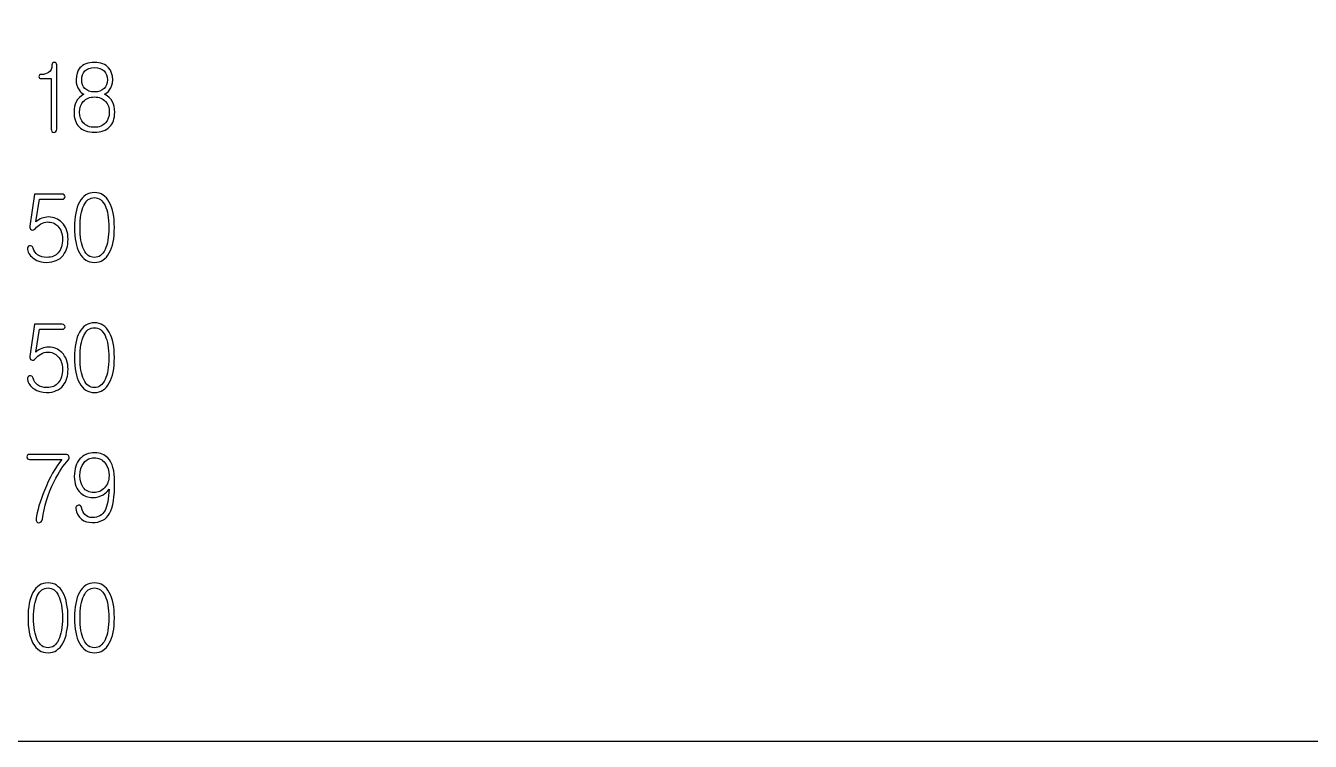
# Model space of a CAD drawing. Extents: x -5 to 108, y -42 to 54.
# Drawn here: x 25.51 to 50.6, y -41.91 to -27.94 of the extents above; entities that cross this region are included whole.
import ezdxf

# ---------------------------------------------------------------- set-up
doc = ezdxf.new("R2010")
doc.units = 0
doc.layers.add('DRILL_GDO', color=1, linetype='CONTINUOUS')

msp = doc.modelspace()

# ---------------------------------------------------------------- linework, layer by layer
at = {"layer": 'DRILL_GDO'}
for points in [[(0, -41.91), (107.95, -41.91), (107.95, -13.97), (0, -13.97), (0, -41.91)], [(25.80894, -28.97378), (26.00452, -28.97378), (26.00452, -29.95676), (26.0096, -29.98216), (26.01976, -30.00502), (26.03754, -30.01772), (26.0604, -30.0228), (26.07818, -30.01772), (26.09596, -30.00502), (26.10866, -29.9847), (26.11374, -29.95676), (26.11374, -28.702), (26.1112, -28.68422), (26.10358, -28.66898), (26.08834, -28.66136), (26.06802, -28.65882), (26.0477, -28.66136), (26.03246, -28.67152), (26.02484, -28.68422), (26.01976, -28.702), (26.01468, -28.7528), (26.00198, -28.79344), (25.98166, -28.82646), (25.95372, -28.8544), (25.92578, -28.86964), (25.89276, -28.88234), (25.85212, -28.88996), (25.80386, -28.8925), (25.78608, -28.89504), (25.77338, -28.90266), (25.7683, -28.91536), (25.76576, -28.93314), (25.7683, -28.95092), (25.77846, -28.96362), (25.79116, -28.97124), (25.80894, -28.97378)], [(27.20594, -28.9941), (27.20086, -28.92806), (27.18562, -28.8671), (27.16276, -28.81122), (27.1272, -28.7655), (27.10434, -28.7401), (27.0764, -28.71978), (27.04592, -28.69946), (27.0129, -28.68676), (26.97734, -28.67406), (26.9367, -28.66644), (26.89352, -28.66136), (26.85034, -28.65882), (26.80208, -28.66136), (26.7589, -28.66644), (26.71826, -28.67406), (26.68016, -28.68676), (26.64714, -28.69946), (26.61666, -28.71978), (26.58872, -28.7401), (26.56586, -28.7655), (26.53284, -28.81122), (26.50998, -28.86456), (26.49728, -28.92552), (26.4922, -28.9941), (26.49474, -29.05252), (26.5049, -29.10332), (26.52268, -29.15158), (26.54808, -29.19476), (26.5684, -29.2227), (26.59126, -29.24556), (26.61412, -29.26334), (26.64206, -29.27858), (26.5938, -29.30652), (26.5557, -29.33954), (26.52014, -29.38018), (26.49474, -29.42336), (26.47442, -29.46908), (26.46172, -29.51734), (26.4541, -29.57068), (26.45156, -29.6291), (26.4541, -29.67482), (26.45664, -29.71546), (26.4668, -29.7561), (26.47696, -29.7942), (26.48966, -29.82722), (26.50744, -29.86024), (26.52776, -29.88818), (26.55062, -29.91612), (26.57856, -29.94152), (26.6065, -29.96184), (26.63952, -29.97962), (26.67762, -29.99486), (26.71572, -30.00502), (26.75636, -30.01264), (26.80208, -30.01772), (26.85034, -30.02026), (26.89606, -30.01772), (26.94178, -30.01264), (26.98242, -30.00502), (27.02052, -29.99486), (27.05608, -29.97962), (27.0891, -29.96184), (27.11958, -29.94152), (27.14498, -29.91612), (27.17038, -29.88818), (27.1907, -29.86024), (27.20848, -29.82722), (27.22118, -29.7942), (27.23134, -29.7561), (27.2415, -29.718), (27.24404, -29.67482), (27.24658, -29.6291), (27.24404, -29.57068), (27.23642, -29.51734), (27.22118, -29.46908), (27.2034, -29.42336), (27.17546, -29.38018), (27.1399, -29.33954), (27.09672, -29.30652), (27.04846, -29.27858), (27.07386, -29.26334), (27.09926, -29.24556), (27.12466, -29.2227), (27.14498, -29.19476), (27.17292, -29.15158), (27.1907, -29.10332), (27.2034, -29.05252), (27.20594, -28.9941)], [(26.85034, -28.75534), (26.90622, -28.76042), (26.95702, -28.77312), (27.00274, -28.79344), (27.0383, -28.82138), (27.06624, -28.85694), (27.08656, -28.89758), (27.09672, -28.9433), (27.1018, -28.9941), (27.09672, -29.04744), (27.08656, -29.09316), (27.06624, -29.13126), (27.0383, -29.16428), (27.00274, -29.19476), (26.95702, -29.21508), (26.90622, -29.22778), (26.85034, -29.23286), (26.79192, -29.22778), (26.74112, -29.21508), (26.69794, -29.19476), (26.66238, -29.16428), (26.63444, -29.13126), (26.61666, -29.09316), (26.6065, -29.04744), (26.60142, -28.9941), (26.6065, -28.9433), (26.61666, -28.89758), (26.63444, -28.85694), (26.66238, -28.82138), (26.69794, -28.79344), (26.74112, -28.77312), (26.79192, -28.76042), (26.85034, -28.75534)], [(26.85034, -29.32938), (26.88336, -29.33192), (26.91638, -29.33446), (26.94432, -29.34208), (26.97226, -29.35224), (27.0002, -29.36494), (27.02306, -29.38018), (27.04592, -29.39796), (27.06624, -29.41828), (27.09926, -29.46146), (27.12212, -29.51226), (27.13482, -29.56814), (27.1399, -29.6291), (27.13482, -29.69006), (27.11958, -29.7434), (27.09672, -29.7942), (27.0637, -29.83738), (27.04338, -29.8577), (27.02052, -29.87548), (26.99766, -29.89072), (26.97226, -29.90342), (26.94432, -29.91104), (26.91384, -29.91866), (26.88336, -29.92374), (26.85034, -29.92374), (26.81478, -29.92374), (26.7843, -29.91866), (26.75382, -29.91104), (26.72334, -29.90342), (26.69794, -29.89072), (26.67508, -29.87548), (26.65222, -29.8577), (26.6319, -29.83738), (26.60142, -29.7942), (26.57856, -29.74594), (26.56586, -29.69006), (26.56078, -29.6291), (26.56586, -29.56814), (26.57856, -29.51226), (26.60142, -29.46146), (26.6319, -29.41828), (26.65222, -29.39796), (26.67508, -29.38018), (26.69794, -29.36494), (26.72588, -29.35224), (26.75382, -29.34208), (26.7843, -29.33446), (26.81478, -29.33192), (26.85034, -29.32938)], [(26.21788, -31.2293), (25.68194, -31.2293), (25.5905, -31.85668), (25.58796, -31.87954), (25.59304, -31.89986), (25.6032, -31.9151), (25.62098, -31.92526), (25.6413, -31.93034), (25.66162, -31.9278), (25.68194, -31.9151), (25.69972, -31.89732), (25.72004, -31.87446), (25.7429, -31.8516), (25.77084, -31.83128), (25.80132, -31.81096), (25.83434, -31.79318), (25.86736, -31.78048), (25.89784, -31.77286), (25.92578, -31.77032), (25.9588, -31.77286), (25.98674, -31.7754), (26.01722, -31.78302), (26.04262, -31.79064), (26.06802, -31.80334), (26.09342, -31.81858), (26.11628, -31.83636), (26.1366, -31.85668), (26.15692, -31.87954), (26.1747, -31.90494), (26.18994, -31.93288), (26.20264, -31.96336), (26.2128, -31.99384), (26.22042, -32.0294), (26.22296, -32.06496), (26.2255, -32.10306), (26.2255, -32.14624), (26.22042, -32.18688), (26.21534, -32.22244), (26.20518, -32.258), (26.19248, -32.29102), (26.17978, -32.31896), (26.162, -32.3469), (26.14422, -32.3723), (26.1239, -32.39262), (26.10104, -32.41294), (26.07564, -32.42818), (26.05024, -32.44088), (26.0223, -32.45104), (25.98928, -32.45866), (25.9588, -32.4612), (25.92324, -32.46374), (25.8699, -32.4612), (25.82164, -32.45104), (25.77846, -32.4358), (25.74036, -32.41294), (25.70988, -32.38754), (25.68448, -32.35706), (25.66416, -32.3215), (25.65146, -32.28086), (25.6413, -32.258), (25.62352, -32.24276), (25.6032, -32.23514), (25.58288, -32.23768), (25.56256, -32.2453), (25.54986, -32.26308), (25.54224, -32.2834), (25.54224, -32.3088), (25.54986, -32.33674), (25.55748, -32.36214), (25.57018, -32.38754), (25.58542, -32.4104), (25.6032, -32.43326), (25.62352, -32.45358), (25.64638, -32.4739), (25.67178, -32.49168), (25.72512, -32.52216), (25.78354, -32.54248), (25.84704, -32.55518), (25.91562, -32.56026), (25.96642, -32.55772), (26.01722, -32.55264), (26.0604, -32.53994), (26.10358, -32.5247), (26.14168, -32.50692), (26.17724, -32.48152), (26.21026, -32.45358), (26.24074, -32.4231), (26.26106, -32.39008), (26.28138, -32.35706), (26.29662, -32.3215), (26.31186, -32.2834), (26.32202, -32.24276), (26.32964, -32.20212), (26.33218, -32.1564), (26.33472, -32.10814), (26.33218, -32.05988), (26.3271, -32.01162), (26.31694, -31.9659), (26.30424, -31.92526), (26.289, -31.88462), (26.26614, -31.84906), (26.24328, -31.8135), (26.21534, -31.78302), (26.1874, -31.75762), (26.15692, -31.73476), (26.12644, -31.71698), (26.09596, -31.70174), (26.06294, -31.68904), (26.02738, -31.68142), (25.99182, -31.67634), (25.95372, -31.6738), (25.91816, -31.67634), (25.88514, -31.68142), (25.85212, -31.68904), (25.8191, -31.6992), (25.78862, -31.7119), (25.76068, -31.72968), (25.73274, -31.74746), (25.70734, -31.77032), (25.77338, -31.32582), (26.21788, -31.32582), (26.24328, -31.32328), (26.26106, -31.31058), (26.27376, -31.29534), (26.2763, -31.27756), (26.27376, -31.25978), (26.26106, -31.24454), (26.24328, -31.23184), (26.21788, -31.2293)], [(26.85034, -31.19882), (26.80208, -31.20136), (26.7589, -31.21152), (26.71826, -31.22422), (26.68016, -31.24454), (26.6446, -31.27248), (26.61412, -31.30296), (26.58364, -31.34106), (26.5557, -31.38424), (26.53284, -31.4325), (26.51506, -31.4833), (26.49728, -31.53918), (26.48458, -31.5976), (26.47188, -31.66364), (26.46426, -31.72968), (26.46172, -31.80334), (26.45918, -31.87954), (26.46172, -31.95828), (26.46426, -32.0294), (26.47188, -32.09798), (26.48458, -32.16148), (26.49728, -32.22244), (26.51506, -32.27578), (26.53284, -32.32658), (26.5557, -32.37484), (26.58364, -32.41802), (26.61412, -32.45612), (26.6446, -32.4866), (26.68016, -32.51454), (26.71826, -32.53486), (26.7589, -32.54756), (26.80208, -32.55772), (26.85034, -32.56026), (26.89606, -32.55772), (26.93924, -32.54756), (26.97988, -32.53486), (27.01544, -32.51454), (27.051, -32.4866), (27.08402, -32.45612), (27.11196, -32.41802), (27.1399, -32.37484), (27.16276, -32.32658), (27.18308, -32.27578), (27.20086, -32.22244), (27.21356, -32.16148), (27.22626, -32.09798), (27.23388, -32.0294), (27.23642, -31.95828), (27.23896, -31.87954), (27.23642, -31.80334), (27.23388, -31.72968), (27.22626, -31.66364), (27.21356, -31.5976), (27.20086, -31.53918), (27.18308, -31.4833), (27.16276, -31.4325), (27.1399, -31.38424), (27.11196, -31.34106), (27.08402, -31.30296), (27.051, -31.27248), (27.01544, -31.24454), (26.97988, -31.22422), (26.93924, -31.21152), (26.89606, -31.20136), (26.85034, -31.19882)], [(26.85034, -31.29534), (26.88082, -31.29788), (26.9113, -31.3055), (26.94178, -31.3182), (26.96718, -31.33344), (26.99258, -31.3563), (27.01544, -31.3817), (27.0383, -31.41472), (27.05608, -31.45028), (27.07386, -31.49092), (27.0891, -31.5341), (27.1018, -31.58236), (27.11196, -31.63316), (27.11958, -31.68904), (27.12466, -31.75), (27.12974, -31.8135), (27.12974, -31.87954), (27.12974, -31.94812), (27.12466, -32.01162), (27.11958, -32.07004), (27.11196, -32.12592), (27.1018, -32.17672), (27.0891, -32.22498), (27.07386, -32.2707), (27.05608, -32.3088), (27.0383, -32.3469), (27.01544, -32.37738), (26.99258, -32.40278), (26.96972, -32.42564), (26.94178, -32.44342), (26.91384, -32.45358), (26.88082, -32.4612), (26.85034, -32.46374), (26.81478, -32.4612), (26.7843, -32.45358), (26.75636, -32.44342), (26.72842, -32.42564), (26.70302, -32.40278), (26.68016, -32.37738), (26.65984, -32.3469), (26.63952, -32.3088), (26.62174, -32.2707), (26.60904, -32.22498), (26.59634, -32.17672), (26.58618, -32.12592), (26.57856, -32.07004), (26.57348, -32.01162), (26.5684, -31.94812), (26.5684, -31.87954), (26.5684, -31.8135), (26.57348, -31.75), (26.57856, -31.68904), (26.58618, -31.63316), (26.59634, -31.58236), (26.60904, -31.5341), (26.62174, -31.49092), (26.63952, -31.45028), (26.65984, -31.41472), (26.68016, -31.3817), (26.70302, -31.3563), (26.72842, -31.33344), (26.75636, -31.3182), (26.7843, -31.3055), (26.81732, -31.29788), (26.85034, -31.29534)], [(26.21788, -33.7693), (25.68194, -33.7693), (25.5905, -34.39668), (25.58796, -34.41954), (25.59304, -34.43986), (25.6032, -34.4551), (25.62098, -34.46526), (25.6413, -34.47034), (25.66162, -34.4678), (25.68194, -34.4551), (25.69972, -34.43732), (25.72004, -34.41446), (25.7429, -34.3916), (25.77084, -34.37128), (25.80132, -34.35096), (25.83434, -34.33318), (25.86736, -34.32048), (25.89784, -34.31286), (25.92578, -34.31032), (25.9588, -34.31286), (25.98674, -34.3154), (26.01722, -34.32302), (26.04262, -34.33064), (26.06802, -34.34334), (26.09342, -34.35858), (26.11628, -34.37636), (26.1366, -34.39668), (26.15692, -34.41954), (26.1747, -34.44494), (26.18994, -34.47288), (26.20264, -34.50336), (26.2128, -34.53384), (26.22042, -34.5694), (26.22296, -34.60496), (26.2255, -34.64306), (26.2255, -34.68624), (26.22042, -34.72688), (26.21534, -34.76244), (26.20518, -34.798), (26.19248, -34.83102), (26.17978, -34.85896), (26.162, -34.8869), (26.14422, -34.9123), (26.1239, -34.93262), (26.10104, -34.95294), (26.07564, -34.96818), (26.05024, -34.98088), (26.0223, -34.99104), (25.98928, -34.99866), (25.9588, -35.0012), (25.92324, -35.00374), (25.8699, -35.0012), (25.82164, -34.99104), (25.77846, -34.9758), (25.74036, -34.95294), (25.70988, -34.92754), (25.68448, -34.89706), (25.66416, -34.8615), (25.65146, -34.82086), (25.6413, -34.798), (25.62352, -34.78276), (25.6032, -34.77514), (25.58288, -34.77768), (25.56256, -34.7853), (25.54986, -34.80308), (25.54224, -34.8234), (25.54224, -34.8488), (25.54986, -34.87674), (25.55748, -34.90214), (25.57018, -34.92754), (25.58542, -34.9504), (25.6032, -34.97326), (25.62352, -34.99358), (25.64638, -35.0139), (25.67178, -35.03168), (25.72512, -35.06216), (25.78354, -35.08248), (25.84704, -35.09518), (25.91562, -35.10026), (25.96642, -35.09772), (26.01722, -35.09264), (26.0604, -35.07994), (26.10358, -35.0647), (26.14168, -35.04692), (26.17724, -35.02152), (26.21026, -34.99358), (26.24074, -34.9631), (26.26106, -34.93008), (26.28138, -34.89706), (26.29662, -34.8615), (26.31186, -34.8234), (26.32202, -34.78276), (26.32964, -34.74212), (26.33218, -34.6964), (26.33472, -34.64814), (26.33218, -34.59988), (26.3271, -34.55162), (26.31694, -34.5059), (26.30424, -34.46526), (26.289, -34.42462), (26.26614, -34.38906), (26.24328, -34.3535), (26.21534, -34.32302), (26.1874, -34.29762), (26.15692, -34.27476), (26.12644, -34.25698), (26.09596, -34.24174), (26.06294, -34.22904), (26.02738, -34.22142), (25.99182, -34.21634), (25.95372, -34.2138), (25.91816, -34.21634), (25.88514, -34.22142), (25.85212, -34.22904), (25.8191, -34.2392), (25.78862, -34.2519), (25.76068, -34.26968), (25.73274, -34.28746), (25.70734, -34.31032), (25.77338, -33.86582), (26.21788, -33.86582), (26.24328, -33.86328), (26.26106, -33.85058), (26.27376, -33.83534), (26.2763, -33.81756), (26.27376, -33.79978), (26.26106, -33.78454), (26.24328, -33.77184), (26.21788, -33.7693)], [(26.85034, -33.73882), (26.80208, -33.74136), (26.7589, -33.75152), (26.71826, -33.76422), (26.68016, -33.78454), (26.6446, -33.81248), (26.61412, -33.84296), (26.58364, -33.88106), (26.5557, -33.92424), (26.53284, -33.9725), (26.51506, -34.0233), (26.49728, -34.07918), (26.48458, -34.1376), (26.47188, -34.20364), (26.46426, -34.26968), (26.46172, -34.34334), (26.45918, -34.41954), (26.46172, -34.49828), (26.46426, -34.5694), (26.47188, -34.63798), (26.48458, -34.70148), (26.49728, -34.76244), (26.51506, -34.81578), (26.53284, -34.86658), (26.5557, -34.91484), (26.58364, -34.95802), (26.61412, -34.99612), (26.6446, -35.0266), (26.68016, -35.05454), (26.71826, -35.07486), (26.7589, -35.08756), (26.80208, -35.09772), (26.85034, -35.10026), (26.89606, -35.09772), (26.93924, -35.08756), (26.97988, -35.07486), (27.01544, -35.05454), (27.051, -35.0266), (27.08402, -34.99612), (27.11196, -34.95802), (27.1399, -34.91484), (27.16276, -34.86658), (27.18308, -34.81578), (27.20086, -34.76244), (27.21356, -34.70148), (27.22626, -34.63798), (27.23388, -34.5694), (27.23642, -34.49828), (27.23896, -34.41954), (27.23642, -34.34334), (27.23388, -34.26968), (27.22626, -34.20364), (27.21356, -34.1376), (27.20086, -34.07918), (27.18308, -34.0233), (27.16276, -33.9725), (27.1399, -33.92424), (27.11196, -33.88106), (27.08402, -33.84296), (27.051, -33.81248), (27.01544, -33.78454), (26.97988, -33.76422), (26.93924, -33.75152), (26.89606, -33.74136), (26.85034, -33.73882)], [(26.85034, -33.83534), (26.88082, -33.83788), (26.9113, -33.8455), (26.94178, -33.8582), (26.96718, -33.87344), (26.99258, -33.8963), (27.01544, -33.9217), (27.0383, -33.95472), (27.05608, -33.99028), (27.07386, -34.03092), (27.0891, -34.0741), (27.1018, -34.12236), (27.11196, -34.17316), (27.11958, -34.22904), (27.12466, -34.29), (27.12974, -34.3535), (27.12974, -34.41954), (27.12974, -34.48812), (27.12466, -34.55162), (27.11958, -34.61004), (27.11196, -34.66592), (27.1018, -34.71672), (27.0891, -34.76498), (27.07386, -34.8107), (27.05608, -34.8488), (27.0383, -34.8869), (27.01544, -34.91738), (26.99258, -34.94278), (26.96972, -34.96564), (26.94178, -34.98342), (26.91384, -34.99358), (26.88082, -35.0012), (26.85034, -35.00374), (26.81478, -35.0012), (26.7843, -34.99358), (26.75636, -34.98342), (26.72842, -34.96564), (26.70302, -34.94278), (26.68016, -34.91738), (26.65984, -34.8869), (26.63952, -34.8488), (26.62174, -34.8107), (26.60904, -34.76498), (26.59634, -34.71672), (26.58618, -34.66592), (26.57856, -34.61004), (26.57348, -34.55162), (26.5684, -34.48812), (26.5684, -34.41954), (26.5684, -34.3535), (26.57348, -34.29), (26.57856, -34.22904), (26.58618, -34.17316), (26.59634, -34.12236), (26.60904, -34.0741), (26.62174, -34.03092), (26.63952, -33.99028), (26.65984, -33.95472), (26.68016, -33.9217), (26.70302, -33.8963), (26.72842, -33.87344), (26.75636, -33.8582), (26.7843, -33.8455), (26.81732, -33.83788), (26.85034, -33.83534)], [(25.58288, -36.40582), (26.2128, -36.40582), (26.16454, -36.46678), (26.11882, -36.53282), (26.07564, -36.6014), (26.03246, -36.67506), (25.98928, -36.7538), (25.94864, -36.83508), (25.91054, -36.92144), (25.87244, -37.01288), (25.84196, -37.09416), (25.81402, -37.17036), (25.78862, -37.24402), (25.76576, -37.31514), (25.74798, -37.38118), (25.73274, -37.44722), (25.72004, -37.50818), (25.70988, -37.56914), (25.70988, -37.58438), (25.70988, -37.59708), (25.71496, -37.60978), (25.72258, -37.62248), (25.74036, -37.63772), (25.76322, -37.6428), (25.78608, -37.64026), (25.80894, -37.62756), (25.82418, -37.6047), (25.83434, -37.57676), (25.84704, -37.48278), (25.86482, -37.39134), (25.88768, -37.29736), (25.91562, -37.20592), (25.9461, -37.11448), (25.97912, -37.02304), (26.01976, -36.9316), (26.06294, -36.84016), (26.09596, -36.77158), (26.13152, -36.70808), (26.16454, -36.64966), (26.2001, -36.59632), (26.23312, -36.54552), (26.26868, -36.4998), (26.3017, -36.45916), (26.33472, -36.42106), (26.34996, -36.40328), (26.35758, -36.38296), (26.35758, -36.36518), (26.3525, -36.3474), (26.3398, -36.32962), (26.3271, -36.31946), (26.30678, -36.31184), (26.28646, -36.3093), (25.58288, -36.3093), (25.56002, -36.31184), (25.54478, -36.322), (25.53716, -36.33724), (25.53208, -36.35756), (25.53716, -36.37788), (25.54478, -36.39312), (25.56002, -36.40328), (25.58288, -36.40582)], [(26.80716, -37.64026), (26.86558, -37.63772), (26.91638, -37.6301), (26.96464, -37.61486), (27.01036, -37.59454), (27.051, -37.57168), (27.08656, -37.53866), (27.11704, -37.5031), (27.14244, -37.46246), (27.16784, -37.41166), (27.18816, -37.35578), (27.20594, -37.28974), (27.21864, -37.21862), (27.2288, -37.13734), (27.23896, -37.04844), (27.2415, -36.94938), (27.24404, -36.84524), (27.2415, -36.7665), (27.23642, -36.69538), (27.22626, -36.6268), (27.21102, -36.56584), (27.19324, -36.50996), (27.17038, -36.4617), (27.14244, -36.41598), (27.11196, -36.37788), (27.08656, -36.35502), (27.06116, -36.3347), (27.03068, -36.31692), (27.0002, -36.30422), (26.96972, -36.29406), (26.93416, -36.28644), (26.8986, -36.28136), (26.8605, -36.27882), (26.81478, -36.28136), (26.7716, -36.28644), (26.73096, -36.29406), (26.69286, -36.30676), (26.6573, -36.32454), (26.62428, -36.34486), (26.5938, -36.36772), (26.56586, -36.39312), (26.54046, -36.42614), (26.5176, -36.4617), (26.49982, -36.4998), (26.48458, -36.54044), (26.47188, -36.58616), (26.46426, -36.63442), (26.45918, -36.68522), (26.45664, -36.73856), (26.45918, -36.7919), (26.46426, -36.84016), (26.47442, -36.88588), (26.48712, -36.92652), (26.5049, -36.96716), (26.52776, -37.00272), (26.55316, -37.0332), (26.58364, -37.06368), (26.60904, -37.084), (26.63444, -37.10178), (26.66238, -37.11702), (26.69032, -37.12972), (26.71826, -37.13734), (26.74874, -37.14496), (26.77922, -37.15004), (26.81224, -37.15004), (26.86812, -37.1475), (26.92146, -37.13734), (26.97226, -37.11956), (27.01798, -37.0967), (27.05354, -37.07384), (27.08402, -37.04844), (27.11196, -37.0205), (27.13482, -36.98748), (27.12974, -37.05606), (27.12466, -37.11956), (27.11704, -37.17798), (27.10942, -37.23386), (27.09672, -37.28212), (27.08656, -37.32784), (27.07132, -37.36594), (27.05608, -37.4015), (27.03576, -37.43452), (27.01036, -37.46246), (26.98496, -37.48786), (26.95702, -37.50818), (26.924, -37.52342), (26.88844, -37.53612), (26.85034, -37.5412), (26.8097, -37.54374), (26.76652, -37.5412), (26.72842, -37.5285), (26.69286, -37.51072), (26.66238, -37.48278), (26.63952, -37.45738), (26.62174, -37.42436), (26.60904, -37.3888), (26.59888, -37.34816), (26.59126, -37.3253), (26.57856, -37.31006), (26.55824, -37.30244), (26.53538, -37.30244), (26.51252, -37.31006), (26.49474, -37.32276), (26.48712, -37.34308), (26.48712, -37.36594), (26.49982, -37.42944), (26.52268, -37.48786), (26.5557, -37.53612), (26.59888, -37.57676), (26.6446, -37.6047), (26.6954, -37.62502), (26.74874, -37.63518), (26.80716, -37.64026)], [(27.13482, -36.72586), (27.13228, -36.75888), (27.12974, -36.7919), (27.12212, -36.82492), (27.11196, -36.85286), (27.1018, -36.88334), (27.08656, -36.90874), (27.06878, -36.93668), (27.04846, -36.95954), (27.0256, -36.9824), (27.00274, -37.00018), (26.97734, -37.01796), (26.95194, -37.03066), (26.92654, -37.04082), (26.8986, -37.04844), (26.87066, -37.05098), (26.84018, -37.05352), (26.80716, -37.05098), (26.77414, -37.04844), (26.7462, -37.04082), (26.71826, -37.02812), (26.69286, -37.01542), (26.67, -36.99764), (26.64968, -36.97732), (26.62936, -36.95446), (26.60142, -36.9062), (26.5811, -36.85286), (26.57094, -36.79444), (26.56586, -36.72586), (26.57094, -36.6522), (26.58618, -36.58362), (26.61158, -36.52266), (26.64714, -36.46932), (26.66492, -36.44646), (26.68778, -36.42868), (26.71064, -36.41344), (26.7335, -36.3982), (26.7589, -36.38804), (26.78684, -36.38042), (26.81478, -36.37788), (26.84272, -36.37534), (26.87574, -36.37788), (26.90876, -36.38296), (26.9367, -36.39058), (26.96718, -36.40074), (26.99258, -36.41598), (27.01544, -36.43376), (27.0383, -36.45662), (27.06116, -36.47948), (27.09164, -36.53282), (27.11704, -36.59124), (27.12974, -36.65474), (27.13482, -36.72586)], [(25.94356, -38.81882), (25.8953, -38.82136), (25.85212, -38.83152), (25.81148, -38.84422), (25.77338, -38.86454), (25.73782, -38.89248), (25.70734, -38.92296), (25.67686, -38.96106), (25.64892, -39.00424), (25.62606, -39.0525), (25.60828, -39.1033), (25.5905, -39.15918), (25.5778, -39.2176), (25.5651, -39.28364), (25.55748, -39.34968), (25.55494, -39.42334), (25.5524, -39.49954), (25.55494, -39.57828), (25.55748, -39.6494), (25.5651, -39.71798), (25.5778, -39.78148), (25.5905, -39.84244), (25.60828, -39.89578), (25.62606, -39.94658), (25.64892, -39.99484), (25.67686, -40.03802), (25.70734, -40.07612), (25.73782, -40.1066), (25.77338, -40.13454), (25.81148, -40.15486), (25.85212, -40.16756), (25.8953, -40.17772), (25.94356, -40.18026), (25.98928, -40.17772), (26.03246, -40.16756), (26.0731, -40.15486), (26.10866, -40.13454), (26.14422, -40.1066), (26.17724, -40.07612), (26.20518, -40.03802), (26.23312, -39.99484), (26.25598, -39.94658), (26.2763, -39.89578), (26.29408, -39.84244), (26.30678, -39.78148), (26.31948, -39.71798), (26.3271, -39.6494), (26.32964, -39.57828), (26.33218, -39.49954), (26.32964, -39.42334), (26.3271, -39.34968), (26.31948, -39.28364), (26.30678, -39.2176), (26.29408, -39.15918), (26.2763, -39.1033), (26.25598, -39.0525), (26.23312, -39.00424), (26.20518, -38.96106), (26.17724, -38.92296), (26.14422, -38.89248), (26.10866, -38.86454), (26.0731, -38.84422), (26.03246, -38.83152), (25.98928, -38.82136), (25.94356, -38.81882)], [(26.85034, -38.81882), (26.80208, -38.82136), (26.7589, -38.83152), (26.71826, -38.84422), (26.68016, -38.86454), (26.6446, -38.89248), (26.61412, -38.92296), (26.58364, -38.96106), (26.5557, -39.00424), (26.53284, -39.0525), (26.51506, -39.1033), (26.49728, -39.15918), (26.48458, -39.2176), (26.47188, -39.28364), (26.46426, -39.34968), (26.46172, -39.42334), (26.45918, -39.49954), (26.46172, -39.57828), (26.46426, -39.6494), (26.47188, -39.71798), (26.48458, -39.78148), (26.49728, -39.84244), (26.51506, -39.89578), (26.53284, -39.94658), (26.5557, -39.99484), (26.58364, -40.03802), (26.61412, -40.07612), (26.6446, -40.1066), (26.68016, -40.13454), (26.71826, -40.15486), (26.7589, -40.16756), (26.80208, -40.17772), (26.85034, -40.18026), (26.89606, -40.17772), (26.93924, -40.16756), (26.97988, -40.15486), (27.01544, -40.13454), (27.051, -40.1066), (27.08402, -40.07612), (27.11196, -40.03802), (27.1399, -39.99484), (27.16276, -39.94658), (27.18308, -39.89578), (27.20086, -39.84244), (27.21356, -39.78148), (27.22626, -39.71798), (27.23388, -39.6494), (27.23642, -39.57828), (27.23896, -39.49954), (27.23642, -39.42334), (27.23388, -39.34968), (27.22626, -39.28364), (27.21356, -39.2176), (27.20086, -39.15918), (27.18308, -39.1033), (27.16276, -39.0525), (27.1399, -39.00424), (27.11196, -38.96106), (27.08402, -38.92296), (27.051, -38.89248), (27.01544, -38.86454), (26.97988, -38.84422), (26.93924, -38.83152), (26.89606, -38.82136), (26.85034, -38.81882)], [(25.94356, -38.91534), (25.97404, -38.91788), (26.00452, -38.9255), (26.035, -38.9382), (26.0604, -38.95344), (26.0858, -38.9763), (26.10866, -39.0017), (26.13152, -39.03472), (26.1493, -39.07028), (26.16708, -39.11092), (26.18232, -39.1541), (26.19502, -39.20236), (26.20518, -39.25316), (26.2128, -39.30904), (26.21788, -39.37), (26.22296, -39.4335), (26.22296, -39.49954), (26.22296, -39.56812), (26.21788, -39.63162), (26.2128, -39.69004), (26.20518, -39.74592), (26.19502, -39.79672), (26.18232, -39.84498), (26.16708, -39.8907), (26.1493, -39.9288), (26.13152, -39.9669), (26.10866, -39.99738), (26.0858, -40.02278), (26.06294, -40.04564), (26.035, -40.06342), (26.00706, -40.07358), (25.97404, -40.0812), (25.94356, -40.08374), (25.908, -40.0812), (25.87752, -40.07358), (25.84958, -40.06342), (25.82164, -40.04564), (25.79624, -40.02278), (25.77338, -39.99738), (25.75306, -39.9669), (25.73274, -39.9288), (25.71496, -39.8907), (25.70226, -39.84498), (25.68956, -39.79672), (25.6794, -39.74592), (25.67178, -39.69004), (25.6667, -39.63162), (25.66162, -39.56812), (25.66162, -39.49954), (25.66162, -39.4335), (25.6667, -39.37), (25.67178, -39.30904), (25.6794, -39.25316), (25.68956, -39.20236), (25.70226, -39.1541), (25.71496, -39.11092), (25.73274, -39.07028), (25.75306, -39.03472), (25.77338, -39.0017), (25.79624, -38.9763), (25.82164, -38.95344), (25.84958, -38.9382), (25.87752, -38.9255), (25.91054, -38.91788), (25.94356, -38.91534)], [(26.85034, -38.91534), (26.88082, -38.91788), (26.9113, -38.9255), (26.94178, -38.9382), (26.96718, -38.95344), (26.99258, -38.9763), (27.01544, -39.0017), (27.0383, -39.03472), (27.05608, -39.07028), (27.07386, -39.11092), (27.0891, -39.1541), (27.1018, -39.20236), (27.11196, -39.25316), (27.11958, -39.30904), (27.12466, -39.37), (27.12974, -39.4335), (27.12974, -39.49954), (27.12974, -39.56812), (27.12466, -39.63162), (27.11958, -39.69004), (27.11196, -39.74592), (27.1018, -39.79672), (27.0891, -39.84498), (27.07386, -39.8907), (27.05608, -39.9288), (27.0383, -39.9669), (27.01544, -39.99738), (26.99258, -40.02278), (26.96972, -40.04564), (26.94178, -40.06342), (26.91384, -40.07358), (26.88082, -40.0812), (26.85034, -40.08374), (26.81478, -40.0812), (26.7843, -40.07358), (26.75636, -40.06342), (26.72842, -40.04564), (26.70302, -40.02278), (26.68016, -39.99738), (26.65984, -39.9669), (26.63952, -39.9288), (26.62174, -39.8907), (26.60904, -39.84498), (26.59634, -39.79672), (26.58618, -39.74592), (26.57856, -39.69004), (26.57348, -39.63162), (26.5684, -39.56812), (26.5684, -39.49954), (26.5684, -39.4335), (26.57348, -39.37), (26.57856, -39.30904), (26.58618, -39.25316), (26.59634, -39.20236), (26.60904, -39.1541), (26.62174, -39.11092), (26.63952, -39.07028), (26.65984, -39.03472), (26.68016, -39.0017), (26.70302, -38.9763), (26.72842, -38.95344), (26.75636, -38.9382), (26.7843, -38.9255), (26.81732, -38.91788), (26.85034, -38.91534)]]:
    msp.add_lwpolyline(points, dxfattribs=at)

doc.saveas('drawing.dxf')
